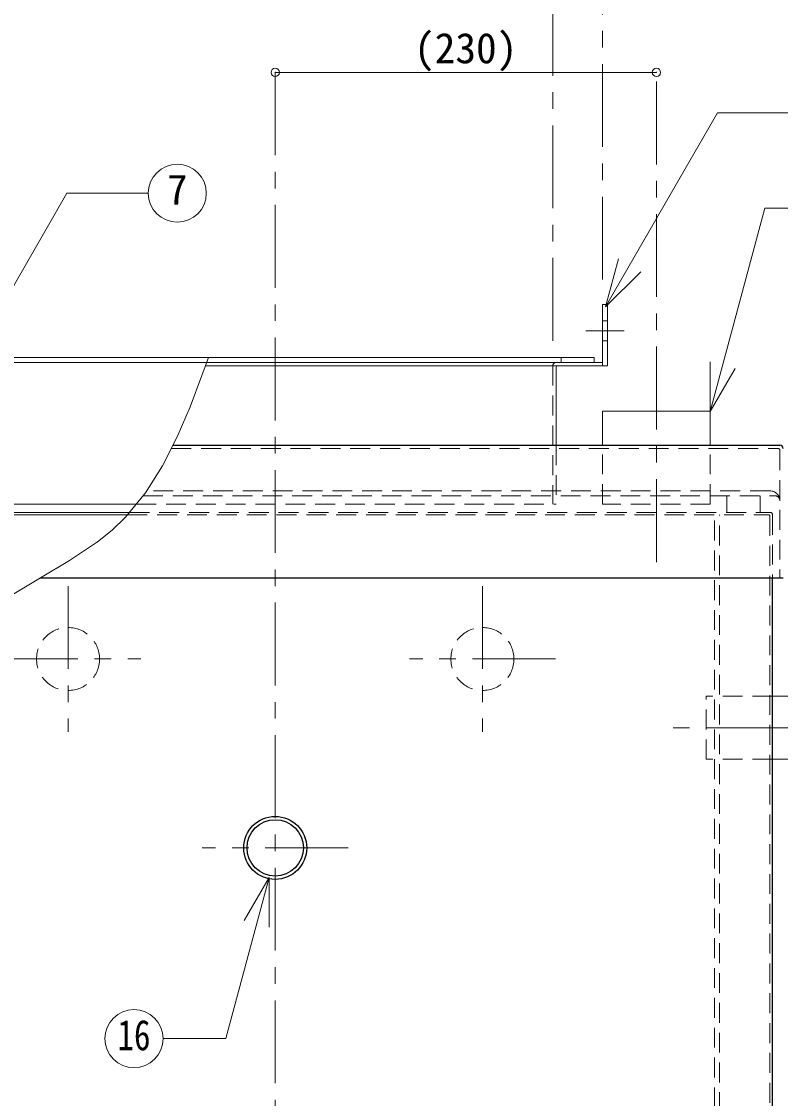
# Model space of a CAD drawing. Units: millimetres at full size, sheet at 1:10; details may follow other scales. Extents: x -2123 to 1927, y -1358 to 1452.
# Drawn here: x -1651 to -1193, y -480 to 170 of the extents above; entities that cross this region are included whole.
import ezdxf
from ezdxf.enums import TextEntityAlignment as Align

# ---------------------------------------------------------------- set-up
doc = ezdxf.new("R2010")
doc.units = ezdxf.units.MM
doc.header["$LTSCALE"] = 10
doc.header["$PDMODE"] = 32
doc.header["$PDSIZE"] = 5
doc.linetypes.add('CHAIN1', pattern=[8, 5, -1, 1, -1])
doc.linetypes.add('DASHED1', pattern=[1.8, 1.2, -0.6])
doc.layers.add('0-0', color=7, linetype='Continuous', lineweight=18)
doc.styles.add('ＭＳ ゴシック', font='')
doc.styles.get('ＭＳ ゴシック').set_extended_font_data('MS Gothic')

msp = doc.modelspace()

# ---------------------------------------------------------------- linework, layer by layer
at = {"layer": '0-0', "color": 4, "linetype": 'CHAIN1', "lineweight": 9}
for p, q in [((-1300.3, 14.41), (-1300.3, 239.41)), ((-1330.3, -22.59), (-1330.3, 189.41)), ((-1497.8, 139.41), (-1497.8, -1068.09)), ((-1267.8, -156.09), (-1267.8, 139.41)), ((-1310.3, -16.59), (-1287.3, -16.59)), ((-1622.8, -170.59), (-1622.8, -258.59)), ((-1372.8, -170.59), (-1372.8, -258.59)), ((-1666.8, -214.59), (-1578.8, -214.59)), ((-1328.8, -214.59), (-1416.8, -214.59)), ((-947.8, -256.09), (-1262.8, -256.09)), ((-1453.8, -328.59), (-1541.8, -328.59))]:
    msp.add_line(p, q, dxfattribs=at)
at = {"layer": '0-0', "color": 4, "lineweight": 9}
for p, q in [((-1267.8, 139.41), (-1497.8, 139.41)), ((-1297.3, -0.59), (-1300.3, -0.59)), ((-1300.3, -0.59), (-1300.3, -35.59)), ((-1297.3, -0.59), (-1297.3, -37.59)), ((-1538.14, -32.59), (-1670.3, -32.59)), ((-1667.3, -35.59), (-1539.22, -35.59)), ((-1328.3, -38.59), (-1328.3, -85.59)), ((-1300.3, -37.59), (-1297.3, -37.59)), ((-1300.3, -85.59), (-1300.3, -65.09)), ((-1762.8, -126.09), (-1585.74, -126.09)), ((-1586.98, -127.59), (-1762.8, -127.59))]:
    msp.add_line(p, q, dxfattribs=at)
at = {"layer": '0-0'}
for p, q in [((-1235.37, -65.21), (-1202.48, 57.54)), ((-1155.89, 57.54), (-1202.48, 57.54)), ((-1298.45, -2.1), (-1290.68, 26.88)), ((-1298.45, -2.1), (-1277.23, 19.12)), ((-1300.3, -37.59), (-1539.95, -37.59)), ((-1539.22, -35.59), (-1300.3, -35.59)), ((-1305.3, -32.59), (-1538.14, -32.59)), ((-1305.3, -32.59), (-1305.3, -35.59)), ((-1300.3, -35.59), (-1300.3, -37.59)), ((-1235.37, -65.21), (-1235.37, -35.21)), ((-1235.37, -65.21), (-1220.37, -39.23)), ((-1581.64, -121.09), (-1665.3, -121.09)), ((-1187.8, -237.09), (-1197.8, -237.09)), ((-1187.8, -275.09), (-1197.8, -275.09)), ((-1501.47, -346.35), (-1516.47, -372.33)), ((-1501.47, -346.35), (-1501.47, -376.35))]:
    msp.add_line(p, q, dxfattribs=at)
at = {"layer": '0-0', "color": 4, "linetype": 'DASHED1', "lineweight": 9}
for p, q in [((-1300.3, -10.59), (-1297.3, -10.59)), ((-1300.3, -22.59), (-1297.3, -22.59)), ((-1330.3, -37.59), (-1330.3, -121.09)), ((-1325.3, -32.59), (-1325.3, -35.59)), ((-1328.3, -85.59), (-1328.3, -121.09)), ((-1300.3, -121.09), (-1300.3, -85.59)), ((-1235.3, -121.09), (-1235.3, -85.59)), ((-1225.3, -126.09), (-1225.3, -116.09)), ((-1581.64, -121.09), (-1328.3, -121.09)), ((-1235.3, -121.09), (-1300.3, -121.09)), ((-1197.8, -237.09), (-1237.8, -237.09)), ((-1237.8, -275.09), (-1237.8, -237.09)), ((-1197.8, -275.09), (-1237.8, -275.09))]:
    msp.add_line(p, q, dxfattribs=at)
at = {"layer": '0-0', "linetype": 'DASHED1'}
for p, q in [((-1560.49, -87.59), (-1194.3, -87.59)), ((-1193.3, -88.59), (-1193.3, -165.59)), ((-1577.53, -116.09), (-1196.3, -116.09)), ((-1199.3, -113.09), (-1575.28, -113.09)), ((-1205.3, -126.09), (-1205.3, -116.09)), ((-1586.98, -127.59), (-1200.05, -127.59)), ((-1585.74, -126.09), (-1199.3, -126.09)), ((-1232.8, -953.09), (-1232.8, -126.09)), ((-1229.8, -956.09), (-1229.8, -127.59)), ((-1199.3, -128.34), (-1199.3, -987.84)), ((-1197.8, -127.59), (-1197.8, -165.59))]:
    msp.add_line(p, q, dxfattribs=at)
at = {"layer": '0-0', "color": 5, "lineweight": 25}
for p, q in [((-1559.48, -85.59), (-1193.3, -85.59)), ((-1639.41, -165.59), (-1191.3, -165.59)), ((-1197.8, -988.59), (-1197.8, -165.59))]:
    msp.add_line(p, q, dxfattribs=at)
at = {"layer": '0-0'}
for points in [[(-1298.45, -2.1), (-1230.89, 114.92), (-1183.85, 114.92)], [(-1681.1, -33.4), (-1623.43, 66.49), (-1574.38, 66.49)], [(-1538.14, -32.59), (-1542.12, -43.57), (-1549.21, -62.33), (-1556.95, -80.58), (-1565.75, -97.99), (-1576.02, -114.25), (-1588.16, -129.03), (-1596.22, -136.79), (-1605.11, -143.94), (-1621.82, -155.13), (-1639.34, -165.55), (-1656.58, -175.96)], [(-1501.47, -346.35), (-1527.55, -443.69), (-1565.5, -443.69)]]:
    msp.add_lwpolyline(points, dxfattribs=at)
at = {"layer": '0-0', "color": 4, "lineweight": 9}
msp.add_lwpolyline([(-1235.3, -85.59), (-1235.3, -65.09), (-1300.3, -65.09)], dxfattribs=at)
at = {"layer": '0-0'}
for centre in [(-1556.88, 66.49), (-1583, -443.69)]:
    msp.add_circle(centre, 17.5, dxfattribs=at)
at = {"layer": '0-0', "color": 4, "linetype": 'DASHED1', "lineweight": 9}
for centre in [(-1622.8, -214.59), (-1372.8, -214.59)]:
    msp.add_circle(centre, 19, dxfattribs=at)
at = {"layer": '0-0', "color": 5, "lineweight": 25}
for radius in [19, 17]:
    msp.add_circle((-1497.8, -328.59), radius, dxfattribs=at)
at = {"layer": '0-0', "color": 4, "linetype": 'DASHED1', "lineweight": 9}
msp.add_arc((-1328.3, -37.59), 2, 90, 180, dxfattribs=at)
at = {"layer": '0-0', "color": 4, "lineweight": 9}
msp.add_arc((-1327.3, -38.59), 1, 90, 180, dxfattribs=at)
at = {"layer": '0-0', "linetype": 'DASHED1'}
for centre, radius in [((-1194.3, -88.59), 1), ((-1199.3, -119.09), 6), ((-1196.3, -119.09), 3), ((-1200.05, -128.34), 0.75), ((-1199.3, -127.59), 1.5)]:
    msp.add_arc(centre, radius, 0, 90, dxfattribs=at)
at = {"layer": '0-0', "color": 5, "lineweight": 25}
msp.add_arc((-1193.3, -87.59), 2, 0, 90, dxfattribs=at)
at = {"layer": '0-0', "color": 1}
for p in [(-1497.8, 139.41), (-1267.8, 139.41)]:
    msp.add_point(p, dxfattribs=at)

# ---------------------------------------------------------------- texts
at = {"layer": '0-0', "style": 'ＭＳ ゴシック'}
for s, p in [('(230)', (-1414.05, 139.41)), ('7', (-1563.13, 53.99))]:
    msp.add_text(s, height=18.33, dxfattribs=at).set_placement(p, align=Align.BOTTOM_LEFT)
at = {"layer": '0-0', "style": 'ＭＳ ゴシック', "width": 0.8}
msp.add_text('16', height=18.33, dxfattribs=at).set_placement((-1593, -456.19), align=Align.BOTTOM_LEFT)

doc.saveas('drawing.dxf')
